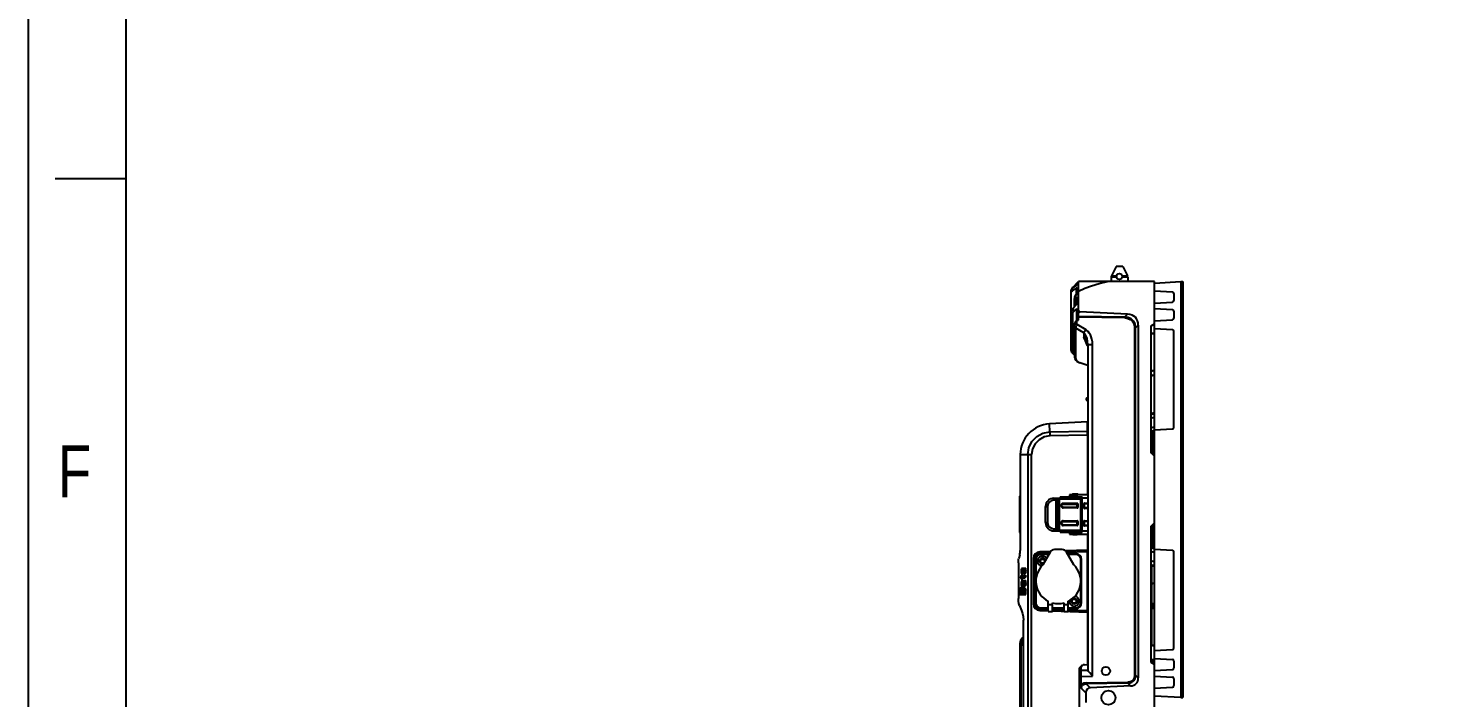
# Model space of a CAD drawing. Header units: millimetres. Extents: x -3132 to 28633, y 682 to 5849.
# Drawn here: x 4952 to 5806, y 2456 to 2858 of the extents above; entities that cross this region are included whole.
import ezdxf

# ---------------------------------------------------------------- set-up
doc = ezdxf.new("R2010")
doc.units = ezdxf.units.MM
doc.styles.add('CKSTANDARD', font='arial.ttf')
doc.styles.add('Roamns', font='romans.shx')

# ---------------------------------------------------------------- blocks, each defined once
blk = doc.blocks.new('standard template')
blk.add_line((456.3, 24334.5), (53.6, 24334.5))
blk.add_lwpolyline([(37962.6, 4700.3), (-97.5, 4700.3), (-97.5, 30879.2), (37962.6, 30879.2)], close=True)
at = {"color": 7}
blk.add_lwpolyline([(456.3, 6673.6), (456.3, 5963.9), (456.3, 5254.1), (456.3, 30225.9), (37408.8, 30225.9), (37408.8, 5254.1)], dxfattribs=at)
at = {"style": 'CKSTANDARD', "width": 0.75}
blk.add_text('F', height=294.8, dxfattribs=at).set_placement((68.7, 22531.7))
at = {"style": 'Roamns'}
for tag, p in [('PAGE_NAME', (27466, 7593.7)), ('PROJECT_NAME', (27466, 6883.9)), ('DRAWN_NAME', (27466, 6174.1)), ('VERSION', (34241, 6174.1)), ('SELECT_DATA', (27466, 5464.4)), ('PAGE_NUMBER', (34241, 5464.4))]:
    blk.add_attdef(tag, p, '', height=284.5, dxfattribs=at)

msp = doc.modelspace()

# ---------------------------------------------------------------- linework, layer by layer
at = {"linetype": 'Continuous'}
for p, q in [((5605.98, 2714.533), (5603.191, 2708.955)), ((5609.98, 2714.533), (5605.98, 2714.533)), ((5609.98, 2714.533), (5612.769, 2708.955)), ((5580.317, 2702.37), (5583.48, 2705.533)), ((5583.48, 2688.086), (5583.48, 2705.533)), ((5628.98, 2705.533), (5583.48, 2705.533)), ((5602.98, 2708.061), (5602.98, 2705.533)), ((5606.295, 2708.061), (5602.98, 2708.061)), ((5603.191, 2708.955), (5606.282, 2708.955)), ((5612.98, 2708.061), (5609.665, 2708.061)), ((5609.678, 2708.955), (5612.769, 2708.955)), ((5609.73, 2708.531), (5609.73, 2708.533)), ((5612.98, 2708.061), (5612.98, 2705.533)), ((5628.98, 1705.533), (5628.98, 2705.533)), ((5629.029, 2704.597), (5644.98, 2705.433)), ((5644.98, 2705.433), (5644.98, 2455.633)), ((5644.98, 2705.433), (5646.03, 2705.433)), ((5646.03, 2705.433), (5646.03, 2455.633)), ((5578.98, 2664.014), (5578.98, 2700.683)), ((5579.734, 2699.901), (5579.734, 2701.371)), ((5579.734, 2699.901), (5580.478, 2700.404)), ((5580.478, 2700.404), (5581.508, 2701.098)), ((5581.841, 2697.512), (5581.396, 2696.902)), ((5581.508, 2701.098), (5582.008, 2701.435)), ((5581.796, 2703.77), (5581.855, 2703.908)), ((5581.828, 2703.589), (5581.796, 2703.77)), ((5581.935, 2703.409), (5581.828, 2703.589)), ((5581.843, 2697.513), (5582.348, 2698.055)), ((5582.334, 2697.689), (5581.855, 2697.174)), ((5581.855, 2695.796), (5581.855, 2697.174)), ((5582.095, 2703.257), (5581.935, 2703.409)), ((5582.008, 2701.435), (5582.008, 2697.691)), ((5582.065, 2703.175), (5582.19, 2703.528)), ((5582.276, 2703.799), (5582.19, 2703.528)), ((5582.347, 2704.06), (5582.276, 2703.799)), ((5582.372, 2697.855), (5582.334, 2697.689)), ((5582.381, 2704.225), (5582.347, 2704.06)), ((5582.444, 2698.208), (5582.348, 2698.055)), ((5582.461, 2698.039), (5582.48, 2698.229)), ((5582.48, 2703.699), (5582.48, 2704.533)), ((5582.48, 2698.229), (5582.48, 2701.358)), ((5628.98, 2699.831), (5639.833, 2699.262)), ((5640.78, 2698.264), (5640.78, 2694.162)), ((5582.026, 2691.577), (5580.317, 2689.741)), ((5580.317, 2687.258), (5580.317, 2689.741)), ((5580.317, 2687.258), (5582.48, 2689.368)), ((5581.087, 2696.026), (5580.98, 2695.36)), ((5580.98, 2690.453), (5580.98, 2695.36)), ((5581.396, 2695.33), (5581.855, 2695.796)), ((5581.452, 2690.96), (5581.452, 2693.738)), ((5581.715, 2694.832), (5582.008, 2695.266)), ((5581.855, 2695.796), (5582.334, 2696.24)), ((5581.917, 2695.687), (5581.855, 2695.796)), ((5582.008, 2695.266), (5582.008, 2691.577)), ((5582.311, 2695.433), (5582.095, 2695.501)), ((5582.26, 2695.977), (5582.337, 2696.242)), ((5582.48, 2695.524), (5582.463, 2695.792)), ((5582.48, 2692.732), (5582.48, 2695.524)), ((5582.48, 2682.313), (5582.48, 2689.368)), ((5628.98, 2692.594), (5639.833, 2693.163)), ((5628.98, 2689.23), (5639.833, 2688.661)), ((5579.98, 2663.648), (5579.98, 2686.908)), ((5581.089, 2679.722), (5581.973, 2681.912)), ((5582.352, 2679.887), (5581.155, 2679.887)), ((5582.352, 2682.313), (5581.973, 2681.912)), ((5582.197, 2679.229), (5582.352, 2679.887)), ((5582.352, 2682.313), (5583.445, 2682.378)), ((5582.352, 2679.887), (5582.352, 2682.313)), ((5582.352, 2679.887), (5587.748, 2676.641)), ((5582.557, 2685.153), (5582.48, 2685.426)), ((5582.48, 2684.012), (5583.445, 2684.012)), ((5582.611, 2687.26), (5583.48, 2688.086)), ((5583.445, 2684.719), (5583.079, 2684.778)), ((5584.153, 2687.38), (5583.445, 2686.707)), ((5583.445, 2684.719), (5583.445, 2686.707)), ((5583.445, 2684.719), (5611.162, 2684.318)), ((5583.445, 2682.378), (5583.445, 2684.012)), ((5611.162, 2683.611), (5583.445, 2684.012)), ((5612.89, 2685.961), (5584.153, 2687.38)), ((5611.162, 2684.318), (5612.89, 2685.961)), ((5626.98, 2678.878), (5628.98, 2680.033)), ((5628.98, 2681.993), (5639.833, 2682.561)), ((5640.78, 2687.662), (5640.78, 2683.56)), ((5580.98, 2679.397), (5580.98, 2660.133)), ((5581.818, 2677.595), (5580.98, 2678.512)), ((5581.818, 2677.595), (5581.97, 2678.262)), ((5581.818, 2659.216), (5581.818, 2677.595)), ((5586.622, 2674.706), (5581.818, 2677.595)), ((5581.97, 2678.262), (5582.197, 2679.229)), ((5586.622, 2674.706), (5586.622, 2672)), ((5617.087, 2677.842), (5617.087, 2468.845)), ((5617.087, 2677.805), (5617.759, 2677.805)), ((5619.28, 2679.251), (5617.759, 2677.805)), ((5617.759, 2468.845), (5617.759, 2677.805)), ((5619.28, 2679.251), (5619.28, 2467.399)), ((5626.98, 2602.533), (5626.98, 2678.878)), ((5628.98, 2674.283), (5626.98, 2674.248)), ((5627.647, 2674.26), (5628.98, 2674.213)), ((5628.98, 2677.23), (5639.833, 2676.661)), ((5640.78, 2617.99), (5640.78, 2675.662)), ((5579.98, 2663.648), (5578.98, 2664.014)), ((5588.324, 2668.944), (5588.332, 2668.924)), ((5588.851, 2666.948), (5588.379, 2667.852)), ((5588.384, 2669.173), (5588.687, 2668.098)), ((5588.687, 2668.098), (5588.898, 2666.855)), ((5588.98, 2667.757), (5588.98, 2472.359)), ((5588.98, 2667.757), (5591.875, 2667.757)), ((5591.875, 2468.437), (5591.875, 2667.757)), ((5580.98, 2660.133), (5581.818, 2659.216)), ((5583.335, 2657.073), (5583.33, 2657.076)), ((5583.336, 2657.073), (5584.307, 2656.602)), ((5588.98, 2654.999), (5584.307, 2656.602)), ((5628.98, 2651.835), (5626.98, 2651.94)), ((5626.98, 2649.145), (5627.924, 2649.188)), ((5627.924, 2649.175), (5628.98, 2649.231)), ((5627.924, 2649.175), (5627.924, 2649.188)), ((5588.98, 2635.082), (5587.98, 2635.037)), ((5587.98, 2635.037), (5587.98, 2634.584)), ((5587.98, 2634.584), (5588.98, 2634.538)), ((5588.98, 2635.563), (5588.454, 2635.536)), ((5588.454, 2634.085), (5588.98, 2634.057)), ((5588.829, 2621.14), (5565.917, 2619.939)), ((5566.168, 2615.136), (5565.917, 2619.939)), ((5588.821, 2615.65), (5588.829, 2621.14)), ((5626.98, 2626.135), (5628.98, 2626.978)), ((5628.98, 2626.316), (5626.98, 2625.473)), ((5626.98, 2623.38), (5628.98, 2624.224)), ((5566.168, 2615.136), (5588.821, 2615.65)), ((5588.815, 2613.314), (5566.189, 2612.744)), ((5588.815, 2613.314), (5588.815, 2577.333)), ((5588.815, 2613.314), (5588.98, 2613.314)), ((5588.98, 2615.689), (5588.821, 2615.65)), ((5628.98, 2618.296), (5626.98, 2617.452)), ((5628.98, 2616.125), (5626.98, 2615.282)), ((5626.98, 2612.033), (5627.48, 2612.033)), ((5627.48, 2602.033), (5627.48, 2615.493)), ((5627.98, 2601.533), (5627.98, 2615.533)), ((5628.68, 2615.999), (5628.68, 2600.833)), ((5628.98, 2616.423), (5639.833, 2616.992)), ((5627.48, 2606.133), (5628.98, 2606.133)), ((5548.434, 2601.516), (5548.434, 2543.935)), ((5548.434, 2601.516), (5555.25, 2601.516)), ((5552.934, 2601.516), (5552.934, 1906.961)), ((5555.25, 1908.046), (5555.25, 2601.516)), ((5628.98, 2600.533), (5626.98, 2602.533)), ((5578.026, 2577.333), (5578.026, 2576.133)), ((5588.98, 2577.333), (5578.026, 2577.333)), ((5583.14, 2577.48), (5579.613, 2577.48)), ((5579.808, 2577.433), (5579.613, 2577.48)), ((5579.808, 2577.433), (5582.946, 2577.433)), ((5582.759, 2577.778), (5579.994, 2577.778)), ((5580.177, 2577.433), (5580.177, 2577.333)), ((5582.577, 2577.433), (5582.577, 2577.333)), ((5582.946, 2577.433), (5583.14, 2577.48)), ((5547.934, 2576.283), (5548.434, 2576.783)), ((5547.934, 2576.283), (5547.934, 2554.783)), ((5563.661, 2560.733), (5563.661, 2570.333)), ((5563.661, 2570.333), (5565.018, 2570.333)), ((5565.018, 2560.733), (5565.018, 2570.333)), ((5568.661, 2575.333), (5571.851, 2575.333)), ((5569.018, 2574.333), (5571.661, 2574.333)), ((5569.839, 2574.333), (5569.839, 2556.733)), ((5570.612, 2574.333), (5570.612, 2556.733)), ((5571.661, 2574.333), (5571.661, 2556.733)), ((5571.74, 2574.833), (5571.74, 2556.233)), ((5584.71, 2574.833), (5571.74, 2574.833)), ((5585.702, 2576.033), (5572.47, 2576.033)), ((5574.244, 2569.933), (5574.191, 2569.935)), ((5574.244, 2569.933), (5583.088, 2569.933)), ((5574.246, 2571.833), (5583.088, 2571.833)), ((5574.292, 2572.291), (5582.636, 2572.291)), ((5582.636, 2569.475), (5574.292, 2569.475)), ((5578.026, 2576.133), (5585.708, 2576.133)), ((5580.177, 2576.133), (5580.177, 2576.033)), ((5582.577, 2576.133), (5582.577, 2576.033)), ((5582.589, 2569.933), (5582.589, 2571.833)), ((5583.088, 2571.841), (5583.088, 2569.933)), ((5584.71, 2574.833), (5584.71, 2556.233)), ((5584.899, 2574.833), (5584.899, 2556.233)), ((5584.899, 2574.833), (5585.438, 2574.833)), ((5584.899, 2573.775), (5585.595, 2573.811)), ((5585.681, 2573.318), (5584.899, 2573.277)), ((5584.899, 2572.777), (5585.681, 2572.818)), ((5584.932, 2576.033), (5584.932, 2574.833)), ((5585.58, 2571.718), (5585.339, 2571.718)), ((5585.438, 2574.833), (5585.438, 2574.333)), ((5585.681, 2555.733), (5585.681, 2575.333)), ((5588.98, 2575.333), (5585.681, 2575.333)), ((5586.427, 2571.783), (5586.427, 2569.783)), ((5586.852, 2571.783), (5586.427, 2571.783)), ((5586.427, 2569.783), (5586.852, 2569.783)), ((5586.852, 2571.783), (5586.852, 2569.783)), ((5588.98, 2571.875), (5586.944, 2571.875)), ((5586.944, 2569.691), (5588.98, 2569.691)), ((5586.975, 2572.333), (5588.98, 2572.333)), ((5588.98, 2569.233), (5586.975, 2569.233)), ((5563.661, 2560.733), (5565.018, 2560.733)), ((5574.192, 2561.331), (5574.244, 2561.333)), ((5574.244, 2561.333), (5583.088, 2561.333)), ((5574.292, 2561.791), (5582.636, 2561.791)), ((5582.589, 2559.433), (5582.589, 2561.333)), ((5583.088, 2561.333), (5583.088, 2559.433)), ((5586.427, 2561.283), (5586.427, 2559.283)), ((5586.852, 2561.283), (5586.427, 2561.283)), ((5586.852, 2561.283), (5586.852, 2559.283)), ((5588.98, 2561.375), (5586.944, 2561.375)), ((5586.975, 2561.833), (5588.98, 2561.833)), ((5626.98, 2558.533), (5628.98, 2560.533)), ((5628.68, 2560.233), (5628.68, 2545.067)), ((5547.934, 2554.783), (5548.434, 2554.283)), ((5568.661, 2555.733), (5571.851, 2555.733)), ((5571.661, 2556.733), (5569.018, 2556.733)), ((5571.74, 2556.233), (5584.71, 2556.233)), ((5572.47, 2555.033), (5585.702, 2555.033)), ((5574.244, 2559.433), (5583.088, 2559.433)), ((5582.636, 2558.975), (5574.292, 2558.975)), ((5578.026, 2554.933), (5578.026, 2553.733)), ((5585.708, 2554.933), (5578.026, 2554.933)), ((5578.026, 2553.733), (5588.98, 2553.733)), ((5580.077, 2553.633), (5582.677, 2553.633)), ((5580.177, 2555.033), (5580.177, 2554.933)), ((5582.577, 2555.033), (5582.577, 2554.933)), ((5585.681, 2558.248), (5584.899, 2558.289)), ((5584.899, 2557.79), (5585.681, 2557.749)), ((5585.594, 2557.255), (5584.899, 2557.291)), ((5585.438, 2556.233), (5584.899, 2556.233)), ((5584.932, 2556.233), (5584.932, 2555.033)), ((5585.339, 2559.348), (5585.58, 2559.348)), ((5585.438, 2556.733), (5585.438, 2556.233)), ((5585.681, 2555.733), (5588.98, 2555.733)), ((5586.427, 2559.283), (5586.852, 2559.283)), ((5586.944, 2559.191), (5588.98, 2559.191)), ((5588.98, 2558.733), (5586.975, 2558.733)), ((5588.815, 2553.733), (5588.815, 2544.169)), ((5626.98, 2476.688), (5626.98, 2558.533)), ((5627.48, 2545.573), (5627.48, 2559.033)), ((5628.98, 2554.933), (5627.48, 2554.933)), ((5627.98, 2545.362), (5627.98, 2559.533)), ((5566.681, 2543.4), (5560.141, 2543.168)), ((5560.175, 2542.168), (5560.141, 2543.168)), ((5573.548, 2544.533), (5569.012, 2544.533)), ((5588.816, 2544.186), (5575.582, 2543.716)), ((5588.78, 2543.167), (5576.32, 2542.732)), ((5588.78, 2507.899), (5588.78, 2543.167)), ((5589.04, 2544.177), (5588.816, 2544.186)), ((5626.98, 2545.784), (5628.98, 2544.941)), ((5626.98, 2543.614), (5628.98, 2542.77)), ((5628.98, 2544.64), (5639.833, 2544.071)), ((5547.369, 2536.432), (5547.369, 2515.088)), ((5548.094, 2541.346), (5547.571, 2539.397)), ((5556.28, 2539.17), (5556.28, 2511.896)), ((5556.28, 2539.17), (5557.28, 2539.17)), ((5557.28, 2539.17), (5557.28, 2511.896)), ((5557.68, 2538.483), (5557.28, 2538.483)), ((5557.68, 2538.483), (5557.68, 2512.583)), ((5566.033, 2542.373), (5560.175, 2542.168)), ((5560.78, 2541.583), (5560.78, 2541.983)), ((5565.808, 2541.983), (5560.78, 2541.983)), ((5565.577, 2541.583), (5560.78, 2541.583)), ((5566.414, 2543.033), (5561.936, 2535.276)), ((5580.624, 2535.276), (5576.146, 2543.033)), ((5581.78, 2541.983), (5576.752, 2541.983)), ((5581.78, 2541.583), (5576.983, 2541.583)), ((5581.78, 2541.583), (5581.78, 2541.983)), ((5584.88, 2512.583), (5584.88, 2538.483)), ((5584.88, 2538.483), (5585.28, 2538.483)), ((5585.28, 2512.583), (5585.28, 2538.483)), ((5588.78, 2542.128), (5588.98, 2542.131)), ((5626.98, 2535.593), (5628.98, 2534.749)), ((5628.98, 2536.842), (5627.073, 2537.647)), ((5628.98, 2534.087), (5627.087, 2534.886)), ((5627.48, 2486.809), (5627.48, 2534.633)), ((5640.78, 2485.404), (5640.78, 2543.073)), ((5548.421, 2528.054), (5548.421, 2527.533)), ((5548.893, 2528.054), (5548.421, 2528.054)), ((5548.893, 2527.533), (5548.421, 2527.533)), ((5548.952, 2532.533), (5548.893, 2531.908)), ((5548.893, 2531.908), (5548.893, 2531.283)), ((5548.893, 2531.283), (5548.952, 2530.554)), ((5548.893, 2529.2), (5548.893, 2528.054)), ((5548.893, 2529.2), (5549.995, 2529.2)), ((5548.893, 2527.533), (5548.893, 2526.7)), ((5548.893, 2526.7), (5549.995, 2526.7)), ((5549.07, 2532.845), (5548.952, 2532.533)), ((5548.952, 2530.554), (5549.011, 2530.345)), ((5549.011, 2530.345), (5549.129, 2530.137)), ((5549.188, 2533.054), (5549.07, 2532.845)), ((5549.129, 2531.908), (5549.188, 2532.325)), ((5549.129, 2531.283), (5549.129, 2531.908)), ((5549.129, 2531.908), (5549.542, 2531.908)), ((5549.188, 2530.866), (5549.129, 2531.283)), ((5549.129, 2531.283), (5549.601, 2531.283)), ((5549.129, 2530.137), (5549.247, 2530.033)), ((5549.129, 2528.054), (5549.129, 2529.2)), ((5550.191, 2528.054), (5549.129, 2528.054)), ((5549.129, 2526.7), (5549.129, 2527.533)), ((5549.129, 2527.533), (5551.187, 2527.533)), ((5549.365, 2533.158), (5549.188, 2533.054)), ((5549.188, 2532.325), (5549.247, 2532.533)), ((5549.188, 2532.325), (5549.542, 2532.325)), ((5549.247, 2530.658), (5549.188, 2530.866)), ((5549.188, 2530.866), (5549.601, 2530.866)), ((5549.247, 2532.533), (5549.365, 2532.637)), ((5549.247, 2532.533), (5549.542, 2532.533)), ((5549.365, 2530.554), (5549.247, 2530.658)), ((5549.247, 2530.658), (5549.601, 2530.658)), ((5549.247, 2530.033), (5551.123, 2530.033)), ((5550.308, 2533.158), (5549.365, 2533.158)), ((5549.365, 2532.637), (5549.542, 2532.637)), ((5549.365, 2530.033), (5549.365, 2530.554)), ((5549.365, 2530.554), (5549.719, 2530.554)), ((5549.542, 2532.637), (5549.542, 2531.491)), ((5549.542, 2531.491), (5549.601, 2530.866)), ((5549.601, 2530.866), (5549.719, 2530.45)), ((5549.719, 2530.45), (5549.837, 2530.241)), ((5549.778, 2531.491), (5549.778, 2532.637)), ((5549.778, 2532.637), (5550.132, 2532.637)), ((5549.837, 2531.075), (5549.778, 2531.491)), ((5549.778, 2531.491), (5550.544, 2531.491)), ((5549.896, 2530.866), (5549.837, 2531.075)), ((5549.837, 2531.075), (5550.544, 2531.075)), ((5549.837, 2530.241), (5550.073, 2530.033)), ((5550.014, 2530.658), (5549.896, 2530.866)), ((5549.896, 2530.866), (5550.426, 2530.866)), ((5549.995, 2528.054), (5549.995, 2529.2)), ((5549.995, 2526.7), (5549.995, 2527.533)), ((5550.191, 2530.554), (5550.014, 2530.658)), ((5550.014, 2530.658), (5550.426, 2530.658)), ((5550.132, 2532.637), (5550.249, 2532.533)), ((5550.308, 2530.554), (5550.191, 2530.554)), ((5550.367, 2528.158), (5550.191, 2528.054)), ((5550.249, 2532.533), (5550.426, 2532.22)), ((5550.249, 2530.033), (5550.485, 2530.137)), ((5550.308, 2533.158), (5550.603, 2533.262)), ((5550.426, 2530.658), (5550.308, 2530.554)), ((5550.308, 2527.533), (5550.544, 2527.741)), ((5550.485, 2528.47), (5550.367, 2528.158)), ((5550.426, 2532.22), (5550.544, 2531.7)), ((5550.544, 2531.075), (5550.426, 2530.658)), ((5550.485, 2532.637), (5550.662, 2532.741)), ((5550.603, 2532.533), (5550.485, 2532.637)), ((5550.485, 2532.637), (5551.383, 2532.637)), ((5550.485, 2530.137), (5550.662, 2530.45)), ((5550.485, 2530.137), (5551.383, 2530.137)), ((5550.544, 2528.991), (5550.485, 2528.47)), ((5550.544, 2531.7), (5550.544, 2531.075)), ((5550.544, 2528.991), (5551.719, 2528.991)), ((5550.544, 2527.741), (5550.662, 2528.054)), ((5550.544, 2527.741), (5551.449, 2527.741)), ((5550.603, 2533.262), (5550.78, 2533.366)), ((5550.721, 2532.22), (5550.603, 2532.533)), ((5550.603, 2532.533), (5551.516, 2532.533)), ((5550.662, 2532.741), (5550.78, 2532.845)), ((5550.662, 2532.741), (5551.583, 2532.741)), ((5550.662, 2530.45), (5550.721, 2530.658)), ((5550.662, 2530.45), (5551.583, 2530.45)), ((5550.662, 2528.054), (5550.721, 2528.366)), ((5550.662, 2528.054), (5551.583, 2528.054)), ((5550.78, 2531.7), (5550.721, 2532.22)), ((5550.721, 2532.22), (5551.651, 2532.22)), ((5550.721, 2530.658), (5550.78, 2531.075)), ((5550.721, 2530.658), (5551.651, 2530.658)), ((5550.721, 2528.366), (5550.78, 2528.991)), ((5550.721, 2528.366), (5551.651, 2528.366)), ((5550.78, 2532.845), (5550.78, 2533.366)), ((5550.78, 2533.366), (5551.719, 2533.366)), ((5550.78, 2532.845), (5551.719, 2532.845)), ((5550.78, 2531.075), (5550.78, 2531.7)), ((5550.78, 2531.7), (5551.719, 2531.7)), ((5550.78, 2531.075), (5551.719, 2531.075)), ((5551.719, 2532.845), (5551.719, 2533.366)), ((5551.719, 2531.075), (5551.719, 2531.7)), ((5548.068, 2520.554), (5548.009, 2520.033)), ((5548.009, 2520.033), (5548.009, 2517.533)), ((5548.009, 2517.533), (5551.719, 2517.533)), ((5548.186, 2520.97), (5548.068, 2520.554)), ((5548.421, 2521.387), (5548.186, 2520.97)), ((5548.362, 2520.033), (5548.421, 2520.45)), ((5548.362, 2518.158), (5548.362, 2520.033)), ((5548.362, 2520.033), (5549.318, 2520.033)), ((5550.426, 2518.158), (5548.362, 2518.158)), ((5548.657, 2521.595), (5548.421, 2521.387)), ((5548.421, 2520.45), (5548.539, 2520.762)), ((5548.421, 2520.45), (5549.367, 2520.45)), ((5548.539, 2520.762), (5548.716, 2520.97)), ((5548.539, 2520.762), (5549.468, 2520.762)), ((5548.952, 2521.7), (5548.657, 2521.595)), ((5548.716, 2520.97), (5548.952, 2521.075)), ((5548.716, 2520.97), (5549.621, 2520.97)), ((5548.952, 2525.033), (5548.893, 2524.408)), ((5548.893, 2524.408), (5548.893, 2523.783)), ((5548.893, 2523.783), (5548.952, 2523.054)), ((5549.07, 2525.345), (5548.952, 2525.033)), ((5548.952, 2523.054), (5549.011, 2522.845)), ((5548.952, 2521.7), (5550.687, 2521.7)), ((5548.952, 2521.075), (5549.837, 2521.075)), ((5549.011, 2522.845), (5549.129, 2522.637)), ((5549.188, 2525.554), (5549.07, 2525.345)), ((5549.129, 2524.408), (5549.188, 2524.825)), ((5549.129, 2523.783), (5549.129, 2524.408)), ((5549.129, 2524.408), (5549.542, 2524.408)), ((5549.188, 2523.366), (5549.129, 2523.783)), ((5549.129, 2523.783), (5549.601, 2523.783)), ((5549.129, 2522.637), (5549.247, 2522.533)), ((5549.365, 2525.658), (5549.188, 2525.554)), ((5549.188, 2524.825), (5549.247, 2525.033)), ((5549.188, 2524.825), (5549.542, 2524.825)), ((5549.247, 2523.158), (5549.188, 2523.366)), ((5549.188, 2523.366), (5549.601, 2523.366)), ((5549.247, 2525.033), (5549.365, 2525.137)), ((5549.247, 2525.033), (5549.542, 2525.033)), ((5549.365, 2523.054), (5549.247, 2523.158)), ((5549.247, 2523.158), (5549.601, 2523.158)), ((5549.247, 2522.533), (5551.123, 2522.533)), ((5549.318, 2518.158), (5549.318, 2520.033)), ((5550.308, 2525.658), (5549.365, 2525.658)), ((5549.365, 2525.137), (5549.542, 2525.137)), ((5549.365, 2522.533), (5549.365, 2523.054)), ((5549.365, 2523.054), (5549.719, 2523.054)), ((5549.542, 2525.137), (5549.542, 2523.991)), ((5549.542, 2523.991), (5549.601, 2523.366)), ((5549.601, 2523.366), (5549.719, 2522.95)), ((5549.719, 2522.95), (5549.837, 2522.741)), ((5549.778, 2523.991), (5549.778, 2525.137)), ((5549.778, 2525.137), (5550.132, 2525.137)), ((5549.837, 2523.575), (5549.778, 2523.991)), ((5549.778, 2523.991), (5550.544, 2523.991)), ((5549.896, 2523.366), (5549.837, 2523.575)), ((5549.837, 2523.575), (5550.544, 2523.575)), ((5549.837, 2522.741), (5550.073, 2522.533)), ((5550.132, 2521.595), (5549.837, 2521.7)), ((5549.837, 2521.075), (5550.073, 2520.97)), ((5550.014, 2523.158), (5549.896, 2523.366)), ((5549.896, 2523.366), (5550.426, 2523.366)), ((5550.191, 2523.054), (5550.014, 2523.158)), ((5550.014, 2523.158), (5550.426, 2523.158)), ((5550.073, 2520.97), (5550.249, 2520.762)), ((5550.132, 2525.137), (5550.249, 2525.033)), ((5550.367, 2521.387), (5550.132, 2521.595)), ((5550.132, 2521.595), (5550.996, 2521.595)), ((5550.308, 2523.054), (5550.191, 2523.054)), ((5550.249, 2525.033), (5550.426, 2524.72)), ((5550.249, 2522.533), (5550.485, 2522.637)), ((5550.249, 2520.762), (5550.367, 2520.45)), ((5550.308, 2525.658), (5550.603, 2525.762)), ((5550.426, 2523.158), (5550.308, 2523.054)), ((5550.603, 2520.97), (5550.367, 2521.387)), ((5550.367, 2521.387), (5551.252, 2521.387)), ((5550.367, 2520.45), (5550.426, 2520.033)), ((5550.426, 2524.72), (5550.544, 2524.2)), ((5550.544, 2523.575), (5550.426, 2523.158)), ((5550.426, 2520.033), (5550.426, 2518.158)), ((5550.485, 2525.137), (5550.662, 2525.241)), ((5550.603, 2525.033), (5550.485, 2525.137)), ((5550.485, 2525.137), (5551.383, 2525.137)), ((5550.485, 2522.637), (5550.662, 2522.95)), ((5550.485, 2522.637), (5551.383, 2522.637)), ((5550.544, 2524.2), (5550.544, 2523.575)), ((5550.603, 2525.762), (5550.78, 2525.866)), ((5550.721, 2524.72), (5550.603, 2525.033)), ((5550.603, 2525.033), (5551.516, 2525.033)), ((5550.721, 2520.554), (5550.603, 2520.97)), ((5550.603, 2520.97), (5551.516, 2520.97)), ((5550.662, 2525.241), (5550.78, 2525.345)), ((5550.662, 2525.241), (5551.583, 2525.241)), ((5550.662, 2522.95), (5550.721, 2523.158)), ((5550.662, 2522.95), (5551.583, 2522.95)), ((5550.78, 2524.2), (5550.721, 2524.72)), ((5550.721, 2524.72), (5551.651, 2524.72)), ((5550.721, 2523.158), (5550.78, 2523.575)), ((5550.721, 2523.158), (5551.651, 2523.158)), ((5550.78, 2520.033), (5550.721, 2520.554)), ((5550.721, 2520.554), (5551.651, 2520.554)), ((5550.78, 2525.345), (5550.78, 2525.866)), ((5550.78, 2525.866), (5551.719, 2525.866)), ((5550.78, 2525.345), (5551.719, 2525.345)), ((5550.78, 2523.575), (5550.78, 2524.2)), ((5550.78, 2524.2), (5551.719, 2524.2)), ((5550.78, 2523.575), (5551.719, 2523.575)), ((5550.78, 2517.533), (5550.78, 2520.033)), ((5550.78, 2520.033), (5551.719, 2520.033)), ((5551.719, 2525.345), (5551.719, 2525.866)), ((5551.719, 2523.575), (5551.719, 2524.2)), ((5551.719, 2517.533), (5551.719, 2520.033)), ((5627.48, 2523.993), (5628.98, 2524.796)), ((5557.28, 2511.896), (5556.28, 2511.896)), ((5557.68, 2512.583), (5557.28, 2512.583)), ((5560.78, 2509.483), (5560.78, 2509.083)), ((5560.78, 2509.483), (5565.28, 2509.483)), ((5560.78, 2509.083), (5565.28, 2509.083)), ((5565.28, 2507.383), (5565.28, 2513.44)), ((5565.28, 2511.533), (5567.78, 2511.533)), ((5567.78, 2507.383), (5567.78, 2512.495)), ((5567.78, 2509.483), (5574.78, 2509.483)), ((5567.78, 2509.083), (5574.78, 2509.083)), ((5568.78, 2509.083), (5568.78, 2508.354)), ((5573.78, 2508.354), (5573.78, 2509.083)), ((5574.78, 2507.383), (5574.78, 2512.495)), ((5574.78, 2511.533), (5577.28, 2511.533)), ((5577.28, 2507.383), (5577.28, 2513.44)), ((5577.28, 2509.483), (5581.78, 2509.483)), ((5577.28, 2509.083), (5581.78, 2509.083)), ((5581.78, 2509.483), (5581.78, 2509.083)), ((5584.88, 2512.583), (5585.28, 2512.583)), ((5627.935, 2509.061), (5627.935, 2512.005)), ((5628.98, 2511.914), (5627.935, 2512.005)), ((5628.98, 2509.152), (5627.935, 2509.061)), ((5550.369, 2271.104), (5550.369, 2502.189)), ((5560.175, 2508.898), (5560.141, 2507.898)), ((5560.141, 2507.898), (5565.292, 2507.715)), ((5560.175, 2508.898), (5565.28, 2508.719)), ((5565.28, 2507.383), (5567.78, 2507.383)), ((5567.789, 2507.627), (5588.816, 2506.88)), ((5568.78, 2508.354), (5573.78, 2508.354)), ((5574.78, 2507.383), (5577.28, 2507.383)), ((5577.28, 2508.3), (5588.78, 2507.899)), ((5588.98, 2508.935), (5588.78, 2508.938)), ((5588.815, 2506.88), (5588.815, 2475.386)), ((5588.816, 2506.88), (5589.011, 2506.884)), ((5549.699, 2491.497), (5550.369, 2492.168)), ((5548.234, 2487.962), (5548.234, 1923.104)), ((5548.234, 2487.962), (5548.703, 2487.962)), ((5548.234, 2485.962), (5548.703, 2485.962)), ((5548.857, 2489.127), (5548.703, 2487.962)), ((5548.857, 2487.127), (5548.703, 2485.962)), ((5548.703, 2485.962), (5548.703, 1925.104)), ((5549.306, 2490.212), (5548.857, 2489.127)), ((5550.021, 2491.144), (5549.306, 2490.212)), ((5549.699, 2489.497), (5550.369, 2490.168)), ((5550.369, 2491.492), (5550.021, 2491.144)), ((5550.369, 2489.492), (5550.021, 2489.144)), ((5628.98, 2486.783), (5626.98, 2486.818)), ((5628.445, 2486.783), (5628.445, 2486.802)), ((5628.98, 2486.783), (5628.445, 2486.802)), ((5628.98, 2483.836), (5639.833, 2484.405)), ((5586.944, 2475.311), (5588.98, 2475.393)), ((5628.98, 2478.283), (5626.98, 2478.248)), ((5628.98, 2475.533), (5626.98, 2476.688)), ((5627.858, 2476.564), (5627.233, 2476.542)), ((5627.48, 2476.565), (5627.48, 2478.257)), ((5627.48, 2477.898), (5627.708, 2477.792)), ((5627.862, 2477.196), (5627.59, 2476.804)), ((5627.708, 2477.792), (5628.086, 2477.618)), ((5628.086, 2477.618), (5627.862, 2477.196)), ((5628.98, 2476.603), (5627.889, 2476.565)), ((5627.889, 2476.163), (5627.889, 2476.565)), ((5628.086, 2477.618), (5628.98, 2477.639)), ((5628.98, 2479.073), (5639.833, 2478.504)), ((5640.78, 2477.506), (5640.78, 2473.404)), ((5584.98, 2474.097), (5583.98, 2473.201)), ((5583.98, 2437.865), (5583.98, 2473.201)), ((5583.98, 2470.863), (5584.98, 2471.76)), ((5583.98, 2468.298), (5584.98, 2468.298)), ((5584.186, 2473.623), (5584.485, 2473.914)), ((5584.485, 2473.914), (5585.234, 2474.664)), ((5584.98, 2471.76), (5584.98, 2474.097)), ((5589.119, 2471.843), (5584.98, 2471.76)), ((5584.98, 2468.298), (5591.875, 2468.437)), ((5584.98, 2462.849), (5584.98, 2468.298)), ((5617.759, 2468.845), (5617.087, 2468.845)), ((5617.759, 2468.845), (5619.28, 2467.399)), ((5628.98, 2471.836), (5639.833, 2472.405)), ((5628.98, 2468.471), (5639.833, 2467.903)), ((5640.78, 2466.904), (5640.78, 2462.802)), ((5587.814, 2458.528), (5585.26, 2461.046)), ((5587.814, 2458.528), (5587.814, 2452.538)), ((5588.057, 2464.521), (5613.044, 2464.883)), ((5613.044, 2464.176), (5588.057, 2463.815)), ((5588.057, 2463.815), (5590.505, 2461.401)), ((5614.706, 2462.596), (5590.505, 2461.401)), ((5614.706, 2462.596), (5613.044, 2464.176)), ((5628.98, 2461.235), (5639.833, 2461.803)), ((5644.98, 2455.633), (5628.98, 2456.471)), ((5644.98, 2455.633), (5646.03, 2455.633))]:
    msp.add_line(p, q, dxfattribs=at)
for points in [[(5583.48, 2699.818), (5587.142, 2701.48), (5591.316, 2702.9), (5595.911, 2704.233), (5600.913, 2705.533)], [(5579.734, 2701.371), (5579.463, 2701.154), (5579.211, 2700.924), (5578.98, 2700.682)], [(5578.98, 2699.267), (5579.211, 2699.492), (5579.463, 2699.704), (5579.734, 2699.901)], [(5582.008, 2703.074), (5581.237, 2702.497), (5580.478, 2701.929), (5579.734, 2701.371)], [(5581.396, 2696.902), (5581.071, 2696.089), (5580.98, 2695.36)], [(5581.855, 2697.174), (5581.391, 2696.645), (5581.087, 2696.026)], [(5581.855, 2697.174), (5581.804, 2697.306), (5581.799, 2697.423), (5581.842, 2697.513)], [(5582.008, 2703.074), (5582.186, 2703.227), (5582.338, 2703.398), (5582.444, 2703.568), (5582.48, 2703.699)], [(5582.48, 2701.358), (5582.439, 2701.496), (5582.332, 2701.55), (5582.184, 2701.527), (5582.008, 2701.435)], [(5582.334, 2704.387), (5582.376, 2704.407), (5582.394, 2704.351), (5582.381, 2704.225)], [(5582.334, 2697.689), (5582.408, 2697.858), (5582.461, 2698.039)], [(5582.348, 2698.055), (5582.385, 2698.068), (5582.392, 2697.99), (5582.372, 2697.855)], [(5582.48, 2699.654), (5582.811, 2699.709), (5583.144, 2699.764), (5583.48, 2699.818)], [(5580.98, 2694.09), (5581.089, 2694.75), (5581.396, 2695.33)], [(5580.98, 2694.09), (5581.04, 2693.923), (5581.208, 2693.794), (5581.452, 2693.738)], [(5581.452, 2693.738), (5581.521, 2694.315), (5581.715, 2694.832)], [(5582.094, 2695.501), (5581.999, 2695.587), (5581.917, 2695.687)], [(5582.008, 2695.266), (5582.177, 2695.727), (5582.26, 2695.977)], [(5582.008, 2695.266), (5582.241, 2695.215), (5582.414, 2695.089)], [(5582.026, 2691.577), (5582.171, 2691.772), (5582.283, 2691.975), (5582.369, 2692.177), (5582.43, 2692.373), (5582.467, 2692.56), (5582.48, 2692.732)], [(5582.463, 2695.792), (5582.414, 2696.034), (5582.334, 2696.24)], [(5580.98, 2679.397), (5581.03, 2679.558), (5581.089, 2679.722)], [(5582.611, 2687.26), (5582.54, 2687.407), (5582.497, 2687.59), (5582.48, 2687.806)], [(5583.079, 2684.778), (5582.771, 2684.927), (5582.557, 2685.153)], [(5583.445, 2686.707), (5583.111, 2686.834), (5582.823, 2687.026), (5582.611, 2687.26)], [(5583.445, 2684.719), (5583.443, 2684.512), (5583.443, 2684.271), (5583.445, 2684.012)], [(5611.162, 2684.318), (5611.165, 2684.112), (5611.165, 2683.872), (5611.162, 2683.611)], [(5617.759, 2677.805), (5617.366, 2680.042), (5616.464, 2681.773), (5615.076, 2683.1), (5613.348, 2683.934), (5611.162, 2684.318)], [(5611.162, 2683.611), (5613.032, 2683.372), (5614.549, 2682.752), (5615.681, 2681.84)], [(5615.681, 2681.84), (5616.433, 2680.757), (5616.915, 2679.416), (5617.087, 2677.842)], [(5587.748, 2676.641), (5587.322, 2675.924), (5586.937, 2675.263), (5586.622, 2674.706)], [(5588.98, 2667.757), (5588.86, 2669.639), (5588.541, 2671.273), (5588.083, 2672.61), (5587.426, 2673.818), (5586.622, 2674.706)], [(5588.379, 2667.852), (5587.576, 2669.815), (5586.622, 2672)], [(5586.622, 2672), (5587.493, 2670.715), (5588.227, 2669.183), (5588.324, 2668.944)], [(5586.622, 2672), (5587.118, 2671.503), (5587.584, 2670.869), (5588.011, 2670.094), (5588.384, 2669.173)], [(5591.875, 2667.757), (5591.784, 2669.343), (5591.517, 2670.866), (5591.094, 2672.275), (5590.542, 2673.522), (5589.901, 2674.577), (5589.205, 2675.439), (5588.482, 2676.122), (5587.748, 2676.641)], [(5578.98, 2664.014), (5579.161, 2663.171), (5579.706, 2662.383), (5580.57, 2661.742), (5580.98, 2661.583)], [(5579.98, 2663.648), (5580.198, 2662.856), (5580.82, 2662.168), (5580.98, 2662.087)], [(5588.324, 2668.944), (5588.495, 2668.475), (5588.833, 2667.131)], [(5580.98, 2660.133), (5581.163, 2659.249), (5581.776, 2658.276), (5582.646, 2657.493), (5583.329, 2657.074)], [(5581.818, 2659.216), (5581.993, 2658.504), (5582.504, 2657.76), (5583.336, 2657.073)], [(5627.924, 2649.188), (5627.446, 2649.04), (5627.104, 2648.682), (5626.98, 2648.2)], [(5552.934, 2601.516), (5553.581, 2605.662), (5555.453, 2609.408), (5558.369, 2612.405), (5562.056, 2614.376), (5566.168, 2615.136)], [(5566.189, 2612.744), (5562.779, 2612.121), (5559.735, 2610.497), (5557.331, 2608.029), (5555.786, 2604.943), (5555.25, 2601.516)], [(5566.168, 2615.136), (5566.163, 2614.475), (5566.17, 2613.652), (5566.189, 2612.744)], [(5588.815, 2613.314), (5588.821, 2614.194), (5588.823, 2614.996), (5588.821, 2615.65)], [(5578.344, 2577.333), (5578.448, 2577.322), (5578.573, 2577.289), (5578.723, 2577.232), (5578.899, 2577.151), (5579.104, 2577.044), (5579.341, 2576.91), (5579.609, 2576.751), (5579.909, 2576.566), (5580.24, 2576.36), (5580.601, 2576.133)], [(5565.018, 2570.333), (5565.037, 2570.718), (5565.087, 2571.072), (5565.166, 2571.41), (5565.271, 2571.732), (5565.402, 2572.043), (5565.558, 2572.34), (5565.737, 2572.62), (5565.94, 2572.887), (5566.175, 2573.146), (5566.46, 2573.407), (5566.81, 2573.668), (5567.24, 2573.916), (5567.758, 2574.129), (5568.357, 2574.278), (5569.018, 2574.333)], [(5568.661, 2575.333), (5568.754, 2575.299), (5568.84, 2575.199), (5568.914, 2575.04), (5568.971, 2574.833), (5569.006, 2574.592), (5569.018, 2574.333)], [(5569.482, 2575.333), (5569.562, 2575.308), (5569.637, 2575.234), (5569.705, 2575.115), (5569.761, 2574.956), (5569.804, 2574.767), (5569.83, 2574.555), (5569.839, 2574.333)], [(5570.769, 2575.333), (5570.734, 2575.308), (5570.701, 2575.234), (5570.671, 2575.115), (5570.646, 2574.956), (5570.627, 2574.767), (5570.616, 2574.555), (5570.612, 2574.333)], [(5571.819, 2575.333), (5571.784, 2575.308), (5571.751, 2575.234), (5571.721, 2575.115), (5571.696, 2574.956), (5571.677, 2574.767), (5571.665, 2574.555), (5571.661, 2574.333)], [(5571.986, 2574.833), (5571.974, 2574.956), (5571.949, 2575.115), (5571.919, 2575.234), (5571.886, 2575.308), (5571.851, 2575.333)], [(5572.47, 2576.033), (5572.428, 2576.003), (5572.388, 2575.914), (5572.352, 2575.771), (5572.323, 2575.582), (5572.3, 2575.355), (5572.286, 2575.101), (5572.281, 2574.833)], [(5574.292, 2572.291), (5573.964, 2572.252), (5573.655, 2572.135), (5573.383, 2571.949), (5573.162, 2571.704), (5573.003, 2571.413), (5572.917, 2571.092), (5572.906, 2570.76), (5572.974, 2570.434), (5573.114, 2570.134), (5573.321, 2569.875), (5573.584, 2569.671), (5573.888, 2569.535), (5574.214, 2569.477)], [(5574.191, 2569.935), (5573.954, 2569.98), (5573.736, 2570.085), (5573.552, 2570.242), (5573.414, 2570.441), (5573.331, 2570.669), (5573.307, 2570.91), (5573.344, 2571.15), (5573.441, 2571.373), (5573.59, 2571.564), (5573.783, 2571.71), (5574.006, 2571.802), (5574.246, 2571.833)], [(5574.214, 2569.477), (5574.24, 2569.476), (5574.266, 2569.475), (5574.292, 2569.475)], [(5574.292, 2572.291), (5574.272, 2572.215), (5574.257, 2572.107), (5574.248, 2571.976), (5574.244, 2571.833)], [(5574.244, 2569.933), (5574.248, 2569.79), (5574.257, 2569.659), (5574.272, 2569.551), (5574.292, 2569.475)], [(5582.589, 2571.833), (5582.592, 2571.976), (5582.602, 2572.107), (5582.617, 2572.215), (5582.636, 2572.291)], [(5582.636, 2569.475), (5582.617, 2569.551), (5582.602, 2569.659), (5582.592, 2569.79), (5582.589, 2569.933)], [(5583.088, 2571.841), (5583.064, 2571.981), (5582.999, 2572.106), (5582.9, 2572.205), (5582.775, 2572.269), (5582.636, 2572.291)], [(5582.636, 2569.475), (5582.776, 2569.497), (5582.902, 2569.562), (5583.002, 2569.663), (5583.066, 2569.791), (5583.088, 2569.933)], [(5584.71, 2574.833), (5584.714, 2575.101), (5584.729, 2575.355), (5584.751, 2575.582), (5584.781, 2575.771), (5584.817, 2575.914), (5584.857, 2576.003), (5584.899, 2576.033)], [(5585.681, 2575.333), (5585.684, 2575.606), (5585.693, 2575.875), (5585.708, 2576.133)], [(5586.975, 2572.333), (5586.833, 2572.314), (5586.7, 2572.259), (5586.588, 2572.172), (5586.501, 2572.059), (5586.446, 2571.926), (5586.427, 2571.783)], [(5586.427, 2569.783), (5586.446, 2569.641), (5586.501, 2569.508), (5586.587, 2569.395), (5586.699, 2569.307), (5586.832, 2569.252), (5586.975, 2569.233)], [(5586.852, 2571.783), (5586.859, 2571.818), (5586.879, 2571.848), (5586.909, 2571.868), (5586.944, 2571.875)], [(5586.944, 2569.691), (5586.909, 2569.698), (5586.879, 2569.718), (5586.859, 2569.748), (5586.852, 2569.783)], [(5586.975, 2572.333), (5586.962, 2572.257), (5586.952, 2572.151), (5586.946, 2572.02), (5586.944, 2571.875)], [(5586.944, 2569.691), (5586.946, 2569.549), (5586.952, 2569.42), (5586.962, 2569.311), (5586.975, 2569.233)], [(5569.018, 2556.733), (5568.376, 2556.785), (5567.818, 2556.917), (5567.336, 2557.104), (5566.929, 2557.322), (5566.59, 2557.554), (5566.305, 2557.794), (5566.061, 2558.04), (5565.843, 2558.3), (5565.648, 2558.579), (5565.475, 2558.876), (5565.329, 2559.188), (5565.208, 2559.516), (5565.112, 2559.872), (5565.045, 2560.272), (5565.018, 2560.733)], [(5574.292, 2561.791), (5573.981, 2561.756), (5573.688, 2561.651), (5573.425, 2561.484), (5573.207, 2561.263), (5573.041, 2560.998), (5572.937, 2560.7), (5572.901, 2560.387), (5572.935, 2560.073), (5573.037, 2559.775), (5573.202, 2559.509), (5573.42, 2559.286), (5573.684, 2559.116), (5573.98, 2559.01), (5574.292, 2558.975)], [(5574.244, 2559.433), (5574.005, 2559.464), (5573.782, 2559.556), (5573.589, 2559.703), (5573.44, 2559.894), (5573.344, 2560.116), (5573.307, 2560.356), (5573.331, 2560.598), (5573.415, 2560.826), (5573.553, 2561.025), (5573.737, 2561.182), (5573.955, 2561.286), (5574.192, 2561.331)], [(5574.292, 2561.791), (5574.272, 2561.715), (5574.257, 2561.607), (5574.248, 2561.476), (5574.244, 2561.333)], [(5582.589, 2561.333), (5582.592, 2561.476), (5582.602, 2561.607), (5582.617, 2561.715), (5582.636, 2561.791)], [(5583.088, 2561.333), (5583.066, 2561.475), (5583.002, 2561.602), (5582.902, 2561.704), (5582.776, 2561.769), (5582.636, 2561.791)], [(5586.975, 2561.833), (5586.833, 2561.814), (5586.7, 2561.759), (5586.588, 2561.672), (5586.501, 2561.559), (5586.446, 2561.426), (5586.427, 2561.283)], [(5586.852, 2561.283), (5586.859, 2561.318), (5586.879, 2561.348), (5586.909, 2561.368), (5586.944, 2561.375)], [(5586.975, 2561.833), (5586.962, 2561.757), (5586.952, 2561.651), (5586.946, 2561.52), (5586.944, 2561.375)], [(5568.661, 2555.733), (5568.754, 2555.767), (5568.84, 2555.867), (5568.914, 2556.026), (5568.971, 2556.233), (5569.006, 2556.474), (5569.018, 2556.733)], [(5569.482, 2555.733), (5569.562, 2555.758), (5569.637, 2555.832), (5569.705, 2555.951), (5569.761, 2556.109), (5569.804, 2556.299), (5569.83, 2556.51), (5569.839, 2556.733)], [(5570.769, 2555.733), (5570.734, 2555.758), (5570.701, 2555.832), (5570.671, 2555.951), (5570.646, 2556.109), (5570.627, 2556.299), (5570.616, 2556.51), (5570.612, 2556.733)], [(5571.661, 2556.733), (5571.665, 2556.51), (5571.677, 2556.299), (5571.696, 2556.109), (5571.721, 2555.951), (5571.751, 2555.832), (5571.784, 2555.758), (5571.819, 2555.733)], [(5571.851, 2555.733), (5571.886, 2555.758), (5571.919, 2555.832), (5571.949, 2555.951), (5571.974, 2556.109), (5571.986, 2556.233)], [(5572.281, 2556.233), (5572.286, 2555.965), (5572.3, 2555.711), (5572.323, 2555.484), (5572.352, 2555.295), (5572.388, 2555.152), (5572.428, 2555.063), (5572.47, 2555.033)], [(5574.244, 2559.433), (5574.248, 2559.29), (5574.257, 2559.159), (5574.272, 2559.051), (5574.292, 2558.975)], [(5578.344, 2553.733), (5578.448, 2553.744), (5578.573, 2553.777), (5578.723, 2553.833), (5578.899, 2553.915), (5579.104, 2554.022), (5579.341, 2554.156), (5579.609, 2554.315), (5579.909, 2554.499), (5580.24, 2554.706), (5580.601, 2554.933)], [(5582.636, 2558.975), (5582.617, 2559.051), (5582.602, 2559.159), (5582.592, 2559.29), (5582.589, 2559.433)], [(5582.636, 2558.975), (5582.776, 2558.997), (5582.902, 2559.062), (5583.002, 2559.163), (5583.066, 2559.291), (5583.088, 2559.433)], [(5584.899, 2555.033), (5584.857, 2555.063), (5584.817, 2555.152), (5584.781, 2555.295), (5584.751, 2555.484), (5584.729, 2555.711), (5584.714, 2555.965), (5584.71, 2556.233)], [(5585.708, 2554.933), (5585.693, 2555.191), (5585.684, 2555.459), (5585.681, 2555.733)], [(5586.427, 2559.283), (5586.446, 2559.141), (5586.501, 2559.008), (5586.587, 2558.895), (5586.699, 2558.807), (5586.832, 2558.752), (5586.975, 2558.733)], [(5586.944, 2559.191), (5586.909, 2559.198), (5586.879, 2559.218), (5586.859, 2559.248), (5586.852, 2559.283)], [(5586.944, 2559.191), (5586.946, 2559.049), (5586.952, 2558.92), (5586.962, 2558.811), (5586.975, 2558.733)], [(5547.369, 2536.432), (5547.385, 2537.554), (5547.446, 2538.574), (5547.571, 2539.397)], [(5547.929, 2510.916), (5547.611, 2512.152), (5547.428, 2513.576), (5547.369, 2515.088)], [(5547.929, 2510.916), (5548.308, 2509.899), (5548.716, 2508.899), (5549.154, 2507.916)], [(5568.053, 2509.083), (5567.909, 2508.98), (5567.813, 2508.867), (5567.78, 2508.764)], [(5574.78, 2508.764), (5574.747, 2508.868), (5574.651, 2508.98), (5574.507, 2509.083)], [(5549.154, 2507.916), (5549.796, 2506.19), (5550.221, 2504.234), (5550.369, 2502.189)], [(5567.78, 2507.805), (5567.814, 2507.928), (5567.912, 2508.054), (5568.07, 2508.171), (5568.276, 2508.268), (5568.516, 2508.331), (5568.78, 2508.354)], [(5573.78, 2508.354), (5574.044, 2508.331), (5574.285, 2508.268), (5574.491, 2508.171), (5574.649, 2508.053), (5574.746, 2507.928), (5574.78, 2507.805)], [(5550.021, 2489.144), (5549.306, 2488.212), (5548.857, 2487.127)], [(5550.021, 2491.144), (5549.857, 2491.312), (5549.738, 2491.442), (5549.699, 2491.497)], [(5550.021, 2489.144), (5549.857, 2489.312), (5549.738, 2489.442), (5549.699, 2489.497)], [(5586.944, 2475.311), (5586.252, 2475.212), (5585.609, 2474.951), (5585.235, 2474.666)], [(5628.086, 2477.618), (5628.079, 2478.006), (5628.079, 2478.267)], [(5584.186, 2473.623), (5584.039, 2473.433), (5583.98, 2473.201)], [(5584.98, 2468.298), (5584.97, 2469.646), (5584.97, 2470.88), (5584.98, 2471.76)], [(5585.235, 2474.666), (5585.144, 2474.561), (5584.98, 2474.097)], [(5591.875, 2468.437), (5590.934, 2469.516), (5590.13, 2470.467), (5589.51, 2471.253), (5589.119, 2471.843)], [(5617.087, 2468.845), (5616.881, 2467.418), (5616.332, 2466.338), (5615.462, 2465.534), (5614.395, 2465.066), (5613.044, 2464.883)], [(5613.044, 2464.176), (5614.005, 2464.311), (5614.839, 2464.562), (5615.552, 2464.91), (5616.157, 2465.342), (5616.667, 2465.856), (5617.087, 2466.454), (5617.416, 2467.146), (5617.646, 2467.942), (5617.759, 2468.845)], [(5588.057, 2464.521), (5586.67, 2464.289), (5585.663, 2463.714), (5584.98, 2462.849)], [(5584.98, 2462.849), (5585.013, 2462.266), (5585.111, 2461.662), (5585.26, 2461.046)], [(5585.26, 2461.046), (5585.251, 2461.587), (5585.311, 2462.087), (5585.496, 2462.52), (5585.719, 2462.905), (5586.015, 2463.229), (5586.353, 2463.467), (5586.685, 2463.622), (5587.011, 2463.721), (5587.334, 2463.806), (5587.68, 2463.824), (5588.057, 2463.815)], [(5588.057, 2463.815), (5588.06, 2464.021), (5588.06, 2464.261), (5588.057, 2464.521)], [(5613.044, 2464.883), (5613.047, 2464.625), (5613.047, 2464.385), (5613.044, 2464.176)]]:
    msp.add_lwpolyline(points, dxfattribs=at)
for centre, radius in [((5607.98, 2708.533), 1.75), ((5561.78, 2537.533), 1.25), ((5580.78, 2513.533), 1.75), ((5580.78, 2513.533), 1.25), ((5599.88, 2471.533), 2.5), ((5601.38, 2455.533), 4.25)]:
    msp.add_circle(centre, radius, dxfattribs=at)
for centre, radius, start, end in [((5604.98, 2708.061), 2, 153.434949, 180), ((5610.98, 2708.061), 2, 0, 26.565051), ((5585.949, 2696.739), 7.964, 135, 148.938749), ((5583.967, 2701.796), 2.987, 135, 168.961024), ((5639.78, 2698.264), 1, 0, 87), ((5639.78, 2694.162), 1, 273, 0), ((5639.78, 2687.662), 1, 0, 87), ((5639.78, 2683.56), 1, 273, 0), ((5639.78, 2675.662), 1, 0, 87), ((5627.976, 2648.181), 0.996, 93, 151), ((5627.976, 2652.885), 0.996, 245.883962, 267), ((5588.48, 2635.037), 0.5, 93, 180), ((5588.48, 2634.584), 0.5, 180, 267), ((5566.882, 2601.516), 18.448, 93, 180), ((5588.78, 2622.139), 1, 272.795304, 281.979972), ((5639.78, 2617.99), 1, 273, 0), ((5579.992, 2577.388), 0.39, 90, 166.448224), ((5582.761, 2577.388), 0.39, 13.551776, 90), ((5568.661, 2570.333), 5, 90, 180), ((5585.339, 2572.518), 0.8, 236.43402, 270), ((5585.58, 2572.518), 0.8, 270, 277.352851), ((5568.661, 2560.733), 5, 180, 270), ((5580.077, 2553.733), 0.1, 180, 270), ((5582.677, 2553.733), 0.1, 270.075367, 0), ((5585.339, 2558.548), 0.8, 90, 123.56598), ((5585.58, 2558.548), 0.8, 82.647149, 90), ((5538.434, 2543.935), 10, 345, 0), ((5560.28, 2539.17), 4, 92, 180), ((5569.012, 2541.533), 3, 90, 150), ((5573.548, 2541.533), 3, 30, 90), ((5639.78, 2543.073), 1, 0, 87), ((5560.28, 2539.17), 3, 92, 180), ((5560.78, 2538.483), 3.5, 90, 180), ((5560.78, 2538.483), 3.1, 90, 180), ((5571.28, 2525.533), 13.5, 133.802082, 243.6122), ((5561.78, 2537.533), 3, 35.057013, 260.866176), ((5561.78, 2537.533), 1.75, 13.709555, 286.520724), ((5571.28, 2525.533), 13.5, 296.3878, 46.197918), ((5581.78, 2538.483), 3.5, 0, 90), ((5581.78, 2538.483), 3.1, 0, 90), ((5560.28, 2511.896), 4, 180, 268), ((5560.78, 2512.583), 3.5, 180, 270), ((5560.28, 2511.896), 3, 180, 268), ((5560.78, 2512.583), 3.1, 180, 270), ((5571.28, 2525.533), 13.5, 254.973886, 285.026114), ((5580.78, 2513.533), 3, 175.890681, 80.719253), ((5581.78, 2512.583), 3.5, 270, 0), ((5581.78, 2512.583), 3.1, 270, 0), ((5627.978, 2512.501), 0.498, 201.25, 265), ((5627.978, 2508.565), 0.498, 95, 137.5), ((5553.234, 2487.962), 5, 135, 180), ((5553.234, 2485.962), 5, 135, 180), ((5628.48, 2487.801), 1, 209.333333, 268), ((5639.78, 2485.404), 1, 273, 0), ((5639.78, 2477.506), 1, 0, 87), ((5639.78, 2473.404), 1, 273, 0), ((5639.78, 2466.904), 1, 0, 87), ((5639.78, 2462.802), 1, 273, 0)]:
    msp.add_arc(centre, radius, start, end, dxfattribs=at)
for centre, major_axis, ratio, start_param, end_param in [((5585.949, 2684.527), (5.735, 5.951), 0.9285799, -4.6938685, -4.4138309), ((5585.949, 2677.267), (-6.528, 9.34), 0.4884705, -0.1135636, 0.1046313), ((5585.949, 2681.488), (-5.666, 5.737), 0.9756176, -0.006171, 0.0556718), ((5584.894, 2688.758), (-1.235, -1.174), 0.5868492, -0.5088634, 0.5099543), ((5605.845, 2672.865), (-11.733, -11.153), 0.5868492, 8.9159146, 9.9347322), ((5585.438, 2574.833), (1.214, 0), 0.9888678, 1.3527393, 1.5707963), ((5586.449, 2574.333), (1.011, 0), 0.9888678, 3.1415926, 3.8465036), ((5586.449, 2556.733), (1.011, 0), 0.9888678, 2.4395119, 3.1415927), ((5585.438, 2556.233), (1.214, 0), 0.9888678, -1.5707963, -1.3526217), ((5581.98, 2525.494), (36, 0), 0.2447907, 2.5866539, 2.6005023), ((5581.98, 2518.403), (36, 0), 0.4895843, 2.5831733, 2.5970511), ((5581.98, 2526.446), (36, 0), 0.3263914, 2.5761892, 2.5866539), ((5581.98, 2541.924), (36, 0), 0.4895814, -2.5866539, -2.5796851), ((5581.98, 2511.564), (36, 0), 0.9791666, 2.5761892, 2.5866539), ((5581.98, 2499.726), (0, 52.875), 0.680851, 1.0053929, 1.012377), ((5581.98, 2560.705), (0, 52.875), 0.6808511, -4.1504814, -4.1434819), ((5581.98, 2523.299), (36, 0), 0.4895815, 2.5691741, 2.5761892), ((5581.98, 2492.679), (0, 70.5), 0.5106373, 1.0018893, 1.0053929), ((5581.98, 2471.398), (0, 105.75), 0.3404255, 1.0018893, 1.0053929), ((5581.98, 2627.168), (0, 176.25), 0.2042552, -4.1434819, -4.1399704), ((5581.98, 2454.7), (0, 141), 0.2553194, 0.9983778, 1.0018893), ((5581.98, 2414.429), (0, 211.5), 0.1702128, 0.9983778, 1.0018893), ((5581.98, 2460.741), (0, 141), 0.2553192, 1.1335314, 1.1367909), ((5581.98, 2498.059), (0, 52.875), 0.680851, 1.1269973, 1.1335314), ((5581.98, 2510.672), (36, 0), 0.6527776, 2.6879543, 2.6977937), ((5581.98, 2517.108), (36, 0), 0.2447915, 2.6747611, 2.6879543), ((5581.98, 2525.185), (36, 0), 0.1958332, -2.6244651, -2.6073832), ((5581.98, 2530.569), (36, 0), 0.4895835, 3.6758021, 3.6895926), ((5581.98, 2517.994), (36, 0), 0.2447921, 2.5866539, 2.6005023), ((5581.98, 2539.752), (36, 0), 0.9791665, -2.5935927, -2.5796851), ((5581.98, 2518.946), (36, 0), 0.3263876, 2.5761892, 2.5866539), ((5581.98, 2534.424), (36, 0), 0.4895842, -2.5866539, -2.5796851), ((5581.98, 2504.064), (36, 0), 0.9791666, 2.5761892, 2.5866539), ((5581.98, 2553.205), (0, 52.875), 0.6808511, -4.1504814, -4.1434819), ((5581.98, 2558.533), (0, 70.5), 0.5106384, -4.1504814, -4.1434819), ((5581.98, 2515.799), (36, 0), 0.4895843, 2.5691741, 2.5761892), ((5581.98, 2485.179), (0, 70.5), 0.5106388, 1.0018893, 1.0053929), ((5581.98, 2619.668), (0, 176.25), 0.2042554, -4.1434819, -4.1399704), ((5581.98, 2447.2), (0, 141), 0.255319, 0.9983778, 1.0018893), ((5581.98, 2615.502), (0, 176.25), 0.2042553, -4.1434819, -4.1399704), ((5591.98, 2472.48), (2.998, 0.181), 0.5759473, 3.106813, 3.4126047), ((5609.664, 2471.969), (8.398, -7.983), 0.5868492, -0.5099543, 0.5088634), ((5593.374, 2455.882), (-4.799, 4.733), 0.5934486, -0.4991325, 0.5294856)]:
    msp.add_ellipse(centre, major_axis=major_axis, ratio=ratio, start_param=start_param, end_param=end_param, dxfattribs=at)

# ---------------------------------------------------------------- block references
at = {"lineweight": -3, "transparency": 33554595, "xscale": 0.1062003192476745, "yscale": 0.1062003192476745, "zscale": 0.1062003192476745}
msp.add_blockref('standard template', (4962.755, 182.912), dxfattribs=at)

doc.saveas('drawing.dxf')
